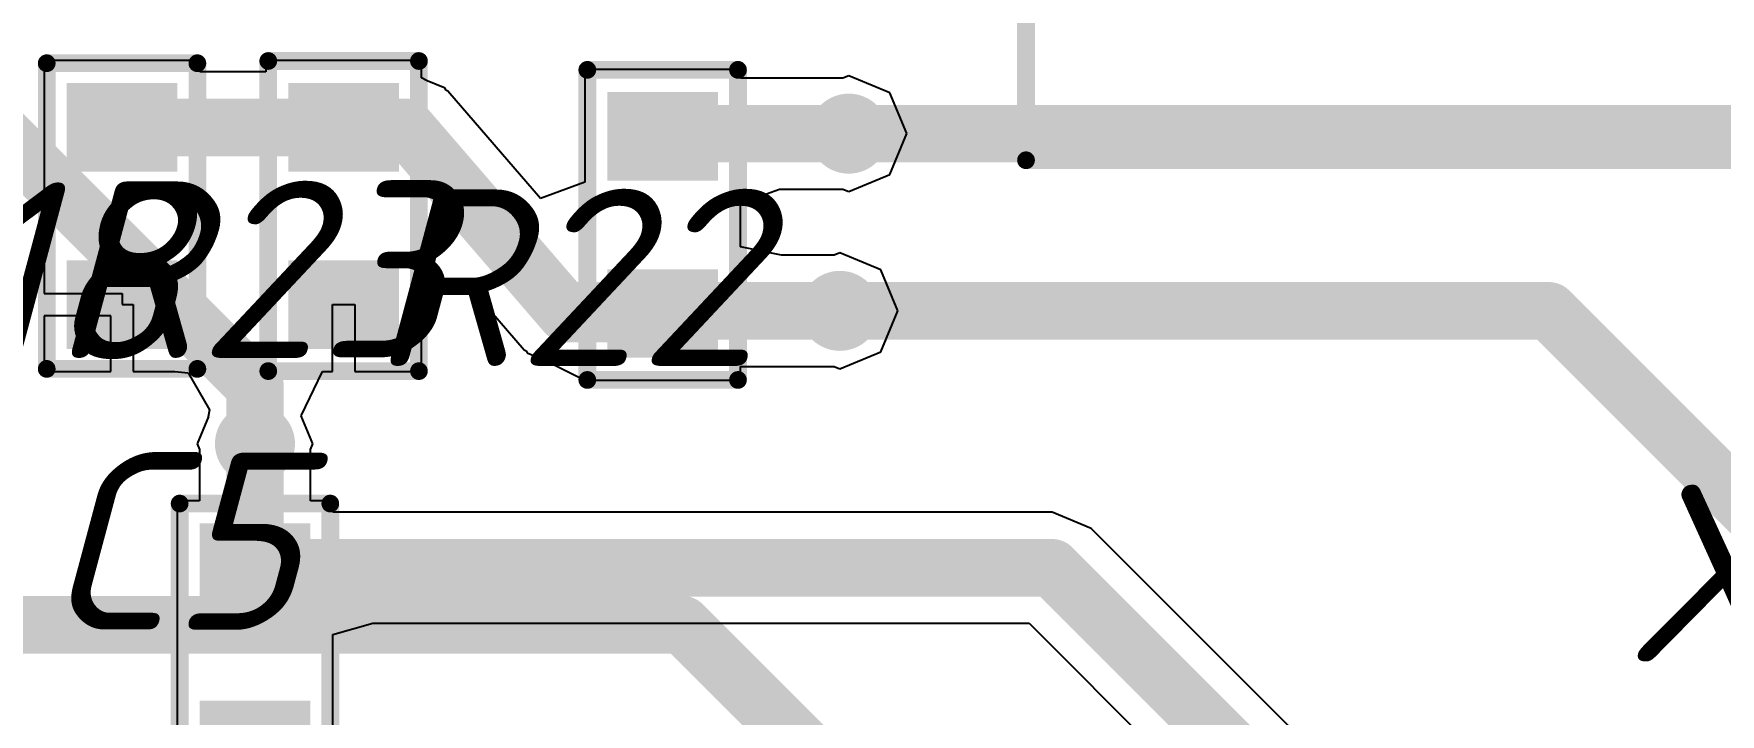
# Model space of a CAD drawing. Header units: millimetres. Extents: x -963 to 6553, y -1367 to 496.
# Drawn here: x -99.96 to -80.93, y 232.94 to 240.62 of the extents above; entities that cross this region are included whole.
import ezdxf

# ---------------------------------------------------------------- set-up
doc = ezdxf.new("R2010")
doc.units = ezdxf.units.MM
doc.header["$LTSCALE"] = 0.5
doc.layers.get('0').update_dxf_attribs({"lineweight": 60})
for name, color, linetype in [('BottomLayer', 5, 'Continuous'), ('MultiLayer', 9, 'Continuous'), ('TopLayer', 1, 'Continuous'), ('TopOverlay', 2, 'Continuous'), ('TopPaste', 8, 'Continuous'), ('ViaHoleLayer', 16, 'Continuous')]:
    doc.layers.add(name, color=color, linetype=linetype)
doc.layers.add('BottomSolder', color=6, linetype='Continuous', plot=False)
doc.styles.get("Standard").update_dxf_attribs({"font": 'isocpeui.ttf', "width": 0.9})

# ---------------------------------------------------------------- blocks, each defined once
blk = doc.blocks.new('C0805_9')
at = {"layer": 'TopLayer'}
for points in [[(-1.49997668, -0.6249924), (-0.49997868, -0.6249924), (-1.49997668, 0.62500764), (-0.49997868, 0.62500764)], [(0.5000193199999999, -0.6249924), (1.50001732, -0.6249924), (0.5000193199999999, 0.62500764), (1.50001732, 0.62500764)]]:
    blk.add_solid(points, dxfattribs=at)
at = {"layer": 'TopOverlay', "const_width": 0.1999996}
for points in [[(-1.72499528, -0.8499779799999999), (-1.72499528, 0.84999322)], [(1.72503592, 0.84999322), (-1.72499528, 0.84999322)], [(1.72503592, -0.8499779799999999), (1.72503592, 0.84999322)], [(1.72503592, -0.8499779799999999), (-1.72499528, -0.8499779799999999)]]:
    blk.add_lwpolyline(points, dxfattribs=at)
at = {"layer": 'TopOverlay', "const_width": 0.0999998}
for points in [[(-1.77499518, 0.84999322, 1), (-1.67499538, 0.84999322, 1)], [(-1.77499518, 0.84999322, 1), (-1.67499538, 0.84999322, 1)], [(1.67503602, 0.84999322, 1), (1.77503582, 0.84999322, 1)], [(1.67503602, 0.84999322, 1), (1.77503582, 0.84999322, 1)], [(-1.77499518, -0.8499779799999999, 1), (-1.67499538, -0.8499779799999999, 1)], [(-1.77499518, -0.8499779799999999, 1), (-1.67499538, -0.8499779799999999, 1)], [(1.67503602, -0.8499779799999999, 1), (1.77503582, -0.8499779799999999, 1)], [(1.67503602, -0.8499779799999999, 1), (1.77503582, -0.8499779799999999, 1)]]:
    blk.add_lwpolyline(points, format="xyb", close=True, dxfattribs=at)
at = {"layer": 'TopPaste'}
for points in [[(-1.49997668, -0.6249924), (-0.49997868, -0.6249924), (-1.49997668, 0.62500764), (-0.49997868, 0.62500764)], [(0.5000193199999999, -0.6249924), (1.50001732, -0.6249924), (0.5000193199999999, 0.62500764), (1.50001732, 0.62500764)]]:
    blk.add_solid(points, dxfattribs=at)
blk = doc.blocks.new('C0805_19')
at = {"layer": 'TopLayer'}
for points in [[(-1.49999954, -0.62498986), (-0.50000154, -0.62498986), (-1.49999954, 0.62501018), (-0.50000154, 0.62501018)], [(0.49999646, -0.62498986), (1.49999446, -0.62498986), (0.49999646, 0.62501018), (1.49999446, 0.62501018)]]:
    blk.add_solid(points, dxfattribs=at)
at = {"layer": 'TopOverlay', "const_width": 0.1999996}
for points in [[(-1.72501814, 0.84999576), (-1.72501814, -0.8500262399999999)], [(-1.72501814, 0.84999576), (1.72501306, 0.84999576)], [(1.72501306, 0.84999576), (1.72501306, -0.8500262399999999)], [(-1.72501814, -0.8500262399999999), (1.72501306, -0.8500262399999999)]]:
    blk.add_lwpolyline(points, dxfattribs=at)
at = {"layer": 'TopOverlay', "const_width": 0.0999998}
for points in [[(-1.77501804, 0.84999576, 1), (-1.67501824, 0.84999576, 1)], [(-1.77501804, 0.84999576, 1), (-1.67501824, 0.84999576, 1)], [(1.67501316, 0.84999576, 1), (1.77501296, 0.84999576, 1)], [(1.67501316, 0.84999576, 1), (1.77501296, 0.84999576, 1)], [(-1.77501804, -0.8500262399999999, 1), (-1.67501824, -0.8500262399999999, 1)], [(-1.77501804, -0.8500262399999999, 1), (-1.67501824, -0.8500262399999999, 1)], [(1.67501316, -0.8500262399999999, 1), (1.77501296, -0.8500262399999999, 1)], [(1.67501316, -0.8500262399999999, 1), (1.77501296, -0.8500262399999999, 1)]]:
    blk.add_lwpolyline(points, format="xyb", close=True, dxfattribs=at)
at = {"layer": 'TopPaste'}
for points in [[(-1.49999954, -0.62498986), (-0.50000154, -0.62498986), (-1.49999954, 0.62501018), (-0.50000154, 0.62501018)], [(0.49999646, -0.62498986), (1.49999446, -0.62498986), (0.49999646, 0.62501018), (1.49999446, 0.62501018)]]:
    blk.add_solid(points, dxfattribs=at)
blk = doc.blocks.new('R0805_45')
at = {"layer": 'TopLayer'}
for points in [[(-1.5000224, -0.62500256), (-0.5000243999999999, -0.62500256), (-1.5000224, 0.62499748), (-0.5000243999999999, 0.62499748)], [(0.4999736, -0.62500256), (1.4999716, -0.62500256), (0.4999736, 0.62499748), (1.4999716, 0.62499748)]]:
    blk.add_solid(points, dxfattribs=at)
at = {"layer": 'TopOverlay', "const_width": 0.1999996}
for points in [[(-1.7500346, 0.8499830599999999), (1.7499838, 0.8499830599999999)], [(-1.7500346, 0.8499830599999999), (-1.7500346, -0.8500389399999999)], [(1.7499838, 0.8499830599999999), (1.7499838, -0.8500389399999999)], [(-1.7500346, -0.8500389399999999), (1.7499838, -0.8500389399999999)]]:
    blk.add_lwpolyline(points, dxfattribs=at)
at = {"layer": 'TopOverlay', "const_width": 0.0999998}
for points in [[(-1.8000345, 0.8499830599999999, 1), (-1.7000347, 0.8499830599999999, 1)], [(-1.8000345, 0.8499830599999999, 1), (-1.7000347, 0.8499830599999999, 1)], [(1.6999839, 0.8499830599999999, 1), (1.7999837, 0.8499830599999999, 1)], [(1.6999839, 0.8499830599999999, 1), (1.7999837, 0.8499830599999999, 1)], [(-1.8000345, -0.8500389399999999, 1), (-1.7000347, -0.8500389399999999, 1)], [(-1.8000345, -0.8500389399999999, 1), (-1.7000347, -0.8500389399999999, 1)], [(1.6999839, -0.8500389399999999, 1), (1.7999837, -0.8500389399999999, 1)], [(1.6999839, -0.8500389399999999, 1), (1.7999837, -0.8500389399999999, 1)]]:
    blk.add_lwpolyline(points, format="xyb", close=True, dxfattribs=at)
at = {"layer": 'TopPaste'}
for points in [[(-1.5000224, -0.62500256), (-0.5000243999999999, -0.62500256), (-1.5000224, 0.62499748), (-0.5000243999999999, 0.62499748)], [(0.4999736, -0.62500256), (1.4999716, -0.62500256), (0.4999736, 0.62499748), (1.4999716, 0.62499748)]]:
    blk.add_solid(points, dxfattribs=at)
blk = doc.blocks.new('R0805_46')
at = {"layer": 'TopLayer'}
for points in [[(-1.499997, -0.62501018), (-0.499999, -0.62501018), (-1.499997, 0.62498986), (-0.499999, 0.62498986)], [(0.499999, -0.62501018), (1.499997, -0.62501018), (0.499999, 0.62498986), (1.499997, 0.62498986)]]:
    blk.add_solid(points, dxfattribs=at)
at = {"layer": 'TopOverlay', "const_width": 0.1999996}
for points in [[(-1.7500092, 0.8499754399999999), (1.7500092, 0.8499754399999999)], [(-1.7500092, 0.8499754399999999), (-1.7500092, -0.84999576)], [(1.7500092, 0.8499754399999999), (1.7500092, -0.84999576)], [(-1.7500092, -0.84999576), (1.7500092, -0.84999576)]]:
    blk.add_lwpolyline(points, dxfattribs=at)
at = {"layer": 'TopOverlay', "const_width": 0.0999998}
for points in [[(-1.8000091, 0.8499754399999999, 1), (-1.7000093, 0.8499754399999999, 1)], [(-1.8000091, 0.8499754399999999, 1), (-1.7000093, 0.8499754399999999, 1)], [(1.7000093, 0.8499754399999999, 1), (1.8000091, 0.8499754399999999, 1)], [(1.7000093, 0.8499754399999999, 1), (1.8000091, 0.8499754399999999, 1)], [(-1.8000091, -0.84999576, 1), (-1.7000093, -0.84999576, 1)], [(-1.8000091, -0.84999576, 1), (-1.7000093, -0.84999576, 1)], [(1.7000093, -0.84999576, 1), (1.8000091, -0.84999576, 1)], [(1.7000093, -0.84999576, 1), (1.8000091, -0.84999576, 1)]]:
    blk.add_lwpolyline(points, format="xyb", close=True, dxfattribs=at)
at = {"layer": 'TopPaste'}
for points in [[(-1.499997, -0.62501018), (-0.499999, -0.62501018), (-1.499997, 0.62498986), (-0.499999, 0.62498986)], [(0.499999, -0.62501018), (1.499997, -0.62501018), (0.499999, 0.62498986), (1.499997, 0.62498986)]]:
    blk.add_solid(points, dxfattribs=at)
blk = doc.blocks.new('C_________66')
at = {"layer": 'TopOverlay', "const_width": 0.1999996}
for points in [[(15.39998444, 9.1999816), (-15.40000476, 9.1999816)], [(15.39998444, 9.1999816), (15.39998444, -9.1999816)]]:
    blk.add_lwpolyline(points, dxfattribs=at)
at = {"layer": 'TopOverlay', "const_width": 0.0999998}
blk.add_lwpolyline([(15.34998454, 9.1999816, 1), (15.44998434, 9.1999816, 1)], format="xyb", close=True, dxfattribs=at)
blk.add_lwpolyline([(15.34998454, 9.1999816, 1), (15.44998434, 9.1999816, 1)], format="xyb", close=True, dxfattribs=at)

msp = doc.modelspace()

# ---------------------------------------------------------------- linework, layer by layer
at = {"layer": 'BottomLayer', "const_width": 0.6500012399999999}
for points in [[(-104.9143646006817, 244.0935280362384), (-97.46338382068171, 236.6425472562384)], [(-90.76338198068171, 239.4935448562384), (-79.22577742068171, 239.4935448562384)], [(-90.86338432068172, 237.4935437762384), (-82.8634079406817, 237.4935437762384)], [(-82.8634079406817, 237.4935437762384), (-74.6633710006817, 229.2935068362384)], [(-97.46338382068171, 235.9935442362384), (-97.46338382068171, 236.6425472562384)], [(-105.9204078006817, 233.9505460362384), (-92.6377826006817, 233.9505460362384)], [(-92.6377826006817, 233.9505460362384), (-88.16738260068172, 229.4801460362384)]]:
    msp.add_lwpolyline(points, dxfattribs=at)
at = {"layer": 'BottomLayer'}
for points, const_width in [([(-90.93838290068172, 239.4935448562384, 1), (-90.58838106068171, 239.4935448562384, 1)], 0.3499993), ([(-90.92588102068171, 239.4935448562384, 1), (-90.60088294068171, 239.4935448562384, 1)], 0.32500062), ([(-91.03838524068172, 237.4935437762384, 1), (-90.68838340068172, 237.4935437762384, 1)], 0.3499993), ([(-91.02588336068172, 237.4935437762384, 1), (-90.70088528068172, 237.4935437762384, 1)], 0.32500062), ([(-83.0259069806817, 237.4935437762384, 1), (-82.7009089006817, 237.4935437762384, 1)], 0.32500062), ([(-83.0259069806817, 237.4935437762384, 1), (-82.7009089006817, 237.4935437762384, 1)], 0.32500062), ([(-97.62588286068171, 236.6425472562384, 1), (-97.30088478068171, 236.6425472562384, 1)], 0.32500062), ([(-97.62588286068171, 236.6425472562384, 1), (-97.30088478068171, 236.6425472562384, 1)], 0.32500062), ([(-97.63838474068172, 235.9935442362384, 1), (-97.28838290068171, 235.9935442362384, 1)], 0.3499993), ([(-97.62588286068171, 235.9935442362384, 1), (-97.30088478068171, 235.9935442362384, 1)], 0.32500062), ([(-92.8002816406817, 233.9505460362384, 1), (-92.4752835606817, 233.9505460362384, 1)], 0.32500062), ([(-92.8002816406817, 233.9505460362384, 1), (-92.4752835606817, 233.9505460362384, 1)], 0.32500062)]:
    msp.add_lwpolyline(points, format="xyb", close=True, dxfattribs=dict(at, const_width=const_width))
at = {"layer": 'BottomSolder', "const_width": 0.4515993}
for points in [[(-90.9891829006817, 239.4935448562384, 1), (-90.5375810606817, 239.4935448562384, 1)], [(-91.0891852406817, 237.4935437762384, 1), (-90.6375834006817, 237.4935437762384, 1)], [(-97.6891847406817, 235.9935442362384, 1), (-97.2375829006817, 235.9935442362384, 1)]]:
    msp.add_lwpolyline(points, format="xyb", close=True, dxfattribs=at)
at = {"layer": 'MultiLayer', "const_width": 0.3499993}
for points in [[(-90.93838290068172, 239.4935448562384, 1), (-90.58838106068171, 239.4935448562384, 1)], [(-91.03838524068172, 237.4935437762384, 1), (-90.68838340068172, 237.4935437762384, 1)], [(-97.63838474068172, 235.9935442362384, 1), (-97.28838290068171, 235.9935442362384, 1)]]:
    msp.add_lwpolyline(points, format="xyb", close=True, dxfattribs=at)
at = {"layer": 'TopLayer'}
for p, q in [((-98.0843985806817, 240.3175386362384), (-99.8423986206817, 240.3175386362384)), ((-99.8423986206817, 240.3175386362384), (-99.8423986206817, 238.8175441762384)), ((-98.0843985806817, 240.1902465362384), (-98.0843985806817, 240.3175386362384)), ((-97.3423782206817, 240.1902465362384), (-98.0843985806817, 240.1902465362384)), ((-95.58437818068171, 240.3175386362384), (-97.3423782206817, 240.3175386362384)), ((-97.3423782206817, 240.3175386362384), (-97.3423782206817, 240.1902465362384)), ((-95.58437818068171, 240.1225834762384), (-95.58437818068171, 240.3175386362384)), ((-91.98438538068172, 240.2175134362384), (-93.7423854206817, 240.2175134362384)), ((-93.7423854206817, 240.2175134362384), (-93.7423854206817, 238.9471730762384)), ((-91.98438538068172, 240.1202517562384), (-91.98438538068172, 240.2175134362384)), ((-95.5202355606817, 240.0902797562384), (-95.58437818068171, 240.1225834762384)), ((-95.31842748068172, 240.0066883562384), (-95.5202355606817, 240.0902797562384)), ((-95.30898630068171, 239.9838943962384), (-95.31842748068172, 240.0066883562384)), ((-95.2869467206817, 239.9727945962384), (-95.30898630068171, 239.9838943962384)), ((-94.2423844206817, 238.7613720762384), (-95.2869467206817, 239.9727945962384)), ((-90.8287006206817, 240.1202517562384), (-91.98438538068172, 240.1202517562384)), ((-90.76338198068171, 240.1473078362384), (-90.8287006206817, 240.1202517562384)), ((-90.3011019806817, 239.9558248562384), (-90.76338198068171, 240.1473078362384)), ((-90.1096190006817, 239.4935448562384), (-90.3011019806817, 239.9558248562384)), ((-90.3011019806817, 239.0312648562384), (-90.1096190006817, 239.4935448562384)), ((-90.76338198068171, 238.8397818762384), (-90.3011019806817, 239.0312648562384)), ((-93.7423854206817, 238.9471730762384), (-94.2423844206817, 238.7613720762384)), ((-91.98438284068172, 238.7095128962384), (-91.54622522068172, 238.8668379562384)), ((-91.54622522068172, 238.8668379562384), (-90.8287006206817, 238.8668379562384)), ((-90.8287006206817, 238.8668379562384), (-90.76338198068171, 238.8397818762384)), ((-99.8423986206817, 238.8175441762384), (-99.8424011606817, 238.8095406362384)), ((-99.8424011606817, 238.8095406362384), (-99.8424011606817, 238.3175426362384)), ((-91.98438284068172, 238.2175199762384), (-91.98438284068172, 238.7095128962384)), ((-99.8424011606817, 238.3175426362384), (-99.8423986206817, 238.3095390962384)), ((-99.8423986206817, 238.3095390962384), (-99.8423986206817, 237.6905360162384)), ((-91.5213281406817, 238.1202506762384), (-91.98438284068172, 238.2175199762384)), ((-90.9287029606817, 238.1202506762384), (-91.5213281406817, 238.1202506762384)), ((-90.86338432068172, 238.1473067562384), (-90.9287029606817, 238.1202506762384)), ((-90.4011043206817, 237.9558237762384), (-90.86338432068172, 238.1473067562384)), ((-90.20962134068171, 237.4935437762384), (-90.4011043206817, 237.9558237762384)), ((-99.8423986206817, 237.6905360162384), (-98.9634011406817, 237.6905360162384)), ((-98.9634011406817, 237.6905360162384), (-98.9634011406817, 237.5635360162384)), ((-95.58437818068171, 237.6326621162384), (-95.08437918068171, 237.8184631162384)), ((-95.08437918068171, 237.8184631162384), (-94.4254396806817, 237.0542634762384)), ((-98.9634011406817, 237.5635360162384), (-98.83640114068172, 237.5635360162384)), ((-98.83640114068172, 237.5635360162384), (-98.83640114068172, 236.8095446362384)), ((-96.59039090068171, 236.8095446362384), (-96.59039090068171, 237.5635461762384)), ((-96.59039090068171, 237.5635461762384), (-96.33639090068169, 237.5635461762384)), ((-96.33639090068169, 237.5635461762384), (-96.33639090068169, 236.8095446362384)), ((-95.58437818068171, 236.8095446362384), (-95.58437818068171, 237.6326621162384)), ((-90.4011043206817, 237.0312637762384), (-90.20962134068171, 237.4935437762384)), ((-99.0904011406817, 237.4365360162384), (-99.8423986206817, 237.4365360162384)), ((-99.8423986206817, 237.4365360162384), (-99.8423986206817, 236.8095446362384)), ((-99.0904011406817, 236.8095446362384), (-99.0904011406817, 237.4365360162384)), ((-94.4254396806817, 237.0542634762384), (-94.4034001006817, 237.0431636762384)), ((-94.4034001006817, 237.0431636762384), (-94.39395892068171, 237.0203697162384)), ((-94.39395892068171, 237.0203697162384), (-94.1921508406817, 236.9367783162384)), ((-94.1921508406817, 236.9367783162384), (-94.1558263006817, 236.9184852362384)), ((-90.86338432068172, 236.8397807962384), (-90.4011043206817, 237.0312637762384)), ((-99.8423986206817, 236.8095446362384), (-99.0904011406817, 236.8095446362384)), ((-98.83640114068172, 236.8095446362384), (-98.5354111406817, 236.8095446362384)), ((-98.5354111406817, 236.8095446362384), (-98.3678625806817, 236.8095420962384)), ((-98.3678625806817, 236.8095420962384), (-98.2161331406817, 236.7937229762384)), ((-98.2161331406817, 236.7937229762384), (-97.9767178206817, 236.3773712562384)), ((-96.94051212068172, 236.3095430962384), (-96.7015438406817, 236.8095446362384)), ((-96.7015438406817, 236.8095446362384), (-96.59039090068171, 236.8095446362384)), ((-96.33639090068169, 236.8095446362384), (-95.58437818068171, 236.8095446362384)), ((-94.1243684006817, 236.9025848362384), (-94.1560447406817, 236.9185944562384)), ((-94.1560447406817, 236.9185944562384), (-94.15582884068169, 236.9184826962384)), ((-94.15582884068169, 236.9184826962384), (-93.7423803406817, 236.7095143562384)), ((-94.1558263006817, 236.9184852362384), (-94.1243684006817, 236.9025848362384)), ((-91.98438538068172, 236.7095194362384), (-91.98438538068172, 236.8668368762384)), ((-91.98438538068172, 236.8668368762384), (-90.9287029606817, 236.8668368762384)), ((-90.9287029606817, 236.8668368762384), (-90.86338432068172, 236.8397807962384)), ((-93.7423803406817, 236.7095143562384), (-93.74237780068171, 236.7095194362384)), ((-93.74237780068171, 236.7095194362384), (-91.98438538068172, 236.7095194362384)), ((-97.9767178206817, 236.3773712562384), (-97.9909570606817, 236.2981994562384)), ((-97.9890495206817, 236.3028044762384), (-98.1171468006817, 235.9935442362384)), ((-97.9909570606817, 236.2981994562384), (-97.9890495206817, 236.3028044762384)), ((-96.8096208406817, 235.9935442362384), (-96.94051212068172, 236.3095430962384)), ((-98.1171468006817, 235.9935442362384), (-98.0900907206817, 235.9282255962384)), ((-96.8366769206817, 235.9282255962384), (-96.8096208406817, 235.9935442362384)), ((-98.0900907206817, 235.9282255962384), (-98.0900907206817, 235.3475206362384)), ((-96.8366769206817, 235.3475206362384), (-96.8366769206817, 235.9282255962384)), ((-98.0900907206817, 235.3475206362384), (-98.3423762206817, 235.3475206362384)), ((-98.3423762206817, 235.3475206362384), (-98.3423762206817, 233.8475261762384)), ((-96.58437618068172, 235.3475206362384), (-96.8366769206817, 235.3475206362384)), ((-96.58437618068172, 235.2202285362384), (-96.58437618068172, 235.3475206362384)), ((-88.4701506006817, 235.2202285362384), (-96.58437618068172, 235.2202285362384)), ((-88.0270018806817, 235.0366703562384), (-88.4701506006817, 235.2202285362384)), ((-84.9202262806817, 231.9298947562384), (-88.0270018806817, 235.0366703562384)), ((-96.58437364068172, 233.8395200962384), (-96.13376494068171, 233.9668147362384)), ((-96.13376494068171, 233.9668147362384), (-88.72974114068171, 233.9668147362384)), ((-88.72974114068171, 233.9668147362384), (-86.1173740006817, 231.3544475962384)), ((-98.3423762206817, 233.8475261762384), (-98.3423787606817, 233.8395226362384)), ((-98.3423787606817, 233.8395226362384), (-98.3423787606817, 233.3475246362384)), ((-96.58437364068172, 233.3475246362384), (-96.58437364068172, 233.8395200962384)), ((-98.3423787606817, 233.3475246362384), (-98.3423762206817, 233.3395210962384)), ((-98.3423762206817, 233.3395210962384), (-98.3423762206817, 231.8395266362384)), ((-96.58437618068172, 233.3395210962384), (-96.58437364068172, 233.3475246362384)), ((-96.58437618068172, 231.8395266362384), (-96.58437618068172, 233.3395210962384))]:
    msp.add_line(p, q, dxfattribs=at)
at = {"layer": 'TopLayer', "const_width": 0.6500012399999999}
for points in [[(-98.9633986006817, 239.5635396362384), (-96.46337820068172, 239.5635396362384)], [(-96.46337820068172, 239.5635396362384), (-95.7615762006817, 239.5635396362384)], [(-95.7615762006817, 239.5635396362384), (-93.9508102006817, 237.4635184362384)], [(-92.8633854006817, 239.4635144362384), (-92.83335498068172, 239.4935448562384)], [(-92.83335498068172, 239.4935448562384), (-90.76338198068171, 239.4935448562384)], [(-93.9508102006817, 237.4635184362384), (-93.92078486068172, 237.4935437762384)], [(-93.9508102006817, 237.4635184362384), (-92.8633854006817, 237.4635184362384)], [(-93.92078486068172, 237.4935437762384), (-90.86338432068172, 237.4935437762384)], [(-97.46338382068171, 234.5935292562384), (-97.46338382068171, 235.9935442362384)], [(-97.46338382068171, 234.5935292562384), (-97.4633762006817, 234.5935216362384)], [(-96.9049826006817, 234.5935216362384), (-88.4701506006817, 234.5935216362384)], [(-88.4701506006817, 234.5935216362384), (-85.36337500068171, 231.4867460362384)]]:
    msp.add_lwpolyline(points, dxfattribs=at)
at = {"layer": 'TopLayer'}
for points, const_width in [([(-99.1258976406817, 239.5635396362384, 1), (-98.8008995606817, 239.5635396362384, 1)], 0.32500062), ([(-96.62587724068172, 239.5635396362384, 1), (-96.30087916068172, 239.5635396362384, 1)], 0.32500062), ([(-96.62587724068172, 239.5635396362384, 1), (-96.30087916068172, 239.5635396362384, 1)], 0.32500062), ([(-95.9240752406817, 239.5635396362384, 1), (-95.5990771606817, 239.5635396362384, 1)], 0.32500062), ([(-95.9240752406817, 239.5635396362384, 1), (-95.5990771606817, 239.5635396362384, 1)], 0.32500062), ([(-93.0258844406817, 239.4635144362384, 1), (-92.7008863606817, 239.4635144362384, 1)], 0.32500062), ([(-92.99585402068172, 239.4935448562384, 1), (-92.67085594068172, 239.4935448562384, 1)], 0.32500062), ([(-92.99585402068172, 239.4935448562384, 1), (-92.67085594068172, 239.4935448562384, 1)], 0.32500062), ([(-90.93838290068172, 239.4935448562384, 1), (-90.58838106068171, 239.4935448562384, 1)], 0.3499993), ([(-90.92588102068171, 239.4935448562384, 1), (-90.60088294068171, 239.4935448562384, 1)], 0.32500062), ([(-94.1133092406817, 237.4635184362384, 1), (-93.7883111606817, 237.4635184362384, 1)], 0.32500062), ([(-94.1133092406817, 237.4635184362384, 1), (-93.7883111606817, 237.4635184362384, 1)], 0.32500062), ([(-94.1133092406817, 237.4635184362384, 1), (-93.7883111606817, 237.4635184362384, 1)], 0.32500062), ([(-94.08328390068169, 237.4935437762384, 1), (-93.75828582068172, 237.4935437762384, 1)], 0.32500062), ([(-94.08328390068169, 237.4935437762384, 1), (-93.75828582068172, 237.4935437762384, 1)], 0.32500062), ([(-93.0258844406817, 237.4635184362384, 1), (-92.7008863606817, 237.4635184362384, 1)], 0.32500062), ([(-91.03838524068172, 237.4935437762384, 1), (-90.68838340068172, 237.4935437762384, 1)], 0.3499993), ([(-91.02588336068172, 237.4935437762384, 1), (-90.70088528068172, 237.4935437762384, 1)], 0.32500062), ([(-97.63838474068172, 235.9935442362384, 1), (-97.28838290068171, 235.9935442362384, 1)], 0.3499993), ([(-97.62588286068171, 235.9935442362384, 1), (-97.30088478068171, 235.9935442362384, 1)], 0.32500062), ([(-97.62588286068171, 234.5935292562384, 1), (-97.30088478068171, 234.5935292562384, 1)], 0.32500062), ([(-97.62588286068171, 234.5935292562384, 1), (-97.30088478068171, 234.5935292562384, 1)], 0.32500062), ([(-97.6258752406817, 234.5935216362384, 1), (-97.3008771606817, 234.5935216362384, 1)], 0.32500062), ([(-97.0674816406817, 234.5935216362384, 1), (-96.7424835606817, 234.5935216362384, 1)], 0.32500062), ([(-88.6326496406817, 234.5935216362384, 1), (-88.3076515606817, 234.5935216362384, 1)], 0.32500062), ([(-88.6326496406817, 234.5935216362384, 1), (-88.3076515606817, 234.5935216362384, 1)], 0.32500062)]:
    msp.add_lwpolyline(points, format="xyb", close=True, dxfattribs=dict(at, const_width=const_width))
at = {"layer": 'ViaHoleLayer', "const_width": 0.1999996}
for points in [[(-90.86338178068172, 239.4935448562384, 1), (-90.66338218068171, 239.4935448562384, 1)], [(-90.9633841206817, 237.4935437762384, 1), (-90.76338452068171, 237.4935437762384, 1)], [(-97.56338362068172, 235.9935442362384, 1), (-97.3633840206817, 235.9935442362384, 1)]]:
    msp.add_lwpolyline(points, format="xyb", close=True, dxfattribs=at)

# ---------------------------------------------------------------- block references
for name, p, rotation in [('C_________66', (-73.3633837606817, 248.3935448362384), 180), ('C0805_19', (-98.96338844068171, 238.5635441762384), 90), ('R0805_46', (-96.4633883606817, 238.5635416362384), 90), ('R0805_45', (-92.86338794068172, 238.4635418362384), 90), ('C0805_9', (-97.46338382068171, 233.5935439562384), 270)]:
    msp.add_blockref(name, p, dxfattribs=dict(rotation=rotation))

# ---------------------------------------------------------------- texts
at = {"layer": 'TopOverlay'}
for s, p in [('C18', (-102.2703194830781, 236.9432377693297)), ('R23', (-99.76651702307808, 236.9620337693297)), ('R22', (-96.16991766307808, 236.8716351693297)), ('C5', (-99.86338410068171, 233.8935433562384)), ('XS2', (-82.02431476307808, 233.5358353893297))]:
    msp.add_text(s, height=2.00000108, dxfattribs=at).set_placement(p)

doc.saveas('drawing.dxf')
